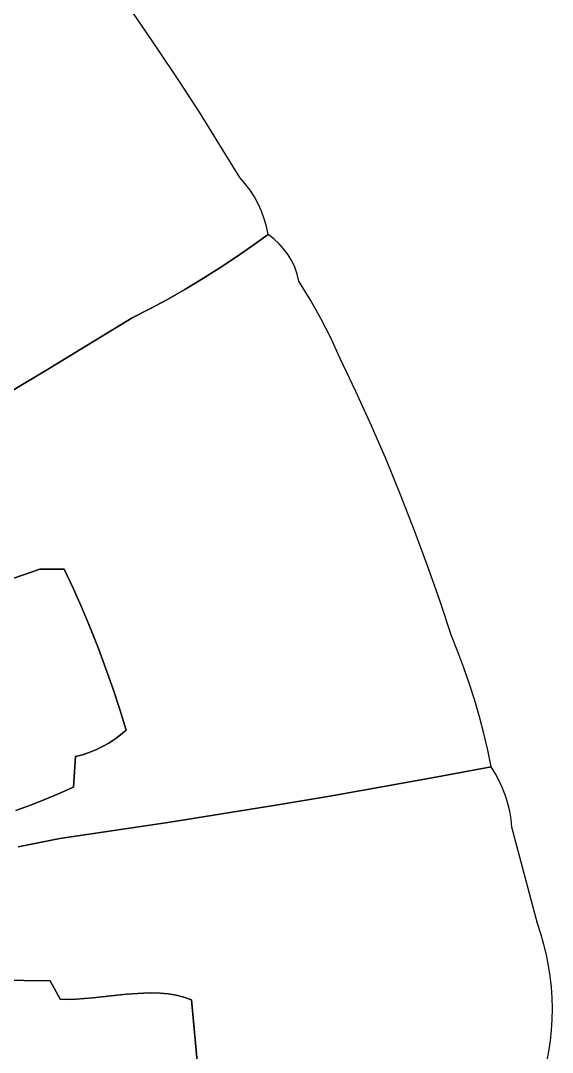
# Model space of a CAD drawing. Header units: inches. Extents: x 36.3 to 71.4, y 17.4 to 61.7.
# Drawn here: x 66.79 to 70.47, y 33.46 to 40.61 of the extents above; entities that cross this region are included whole.
import ezdxf

# ---------------------------------------------------------------- set-up
doc = ezdxf.new("R2010")
doc.units = ezdxf.units.IN
doc.layers.add('SURFACES_FOR_SKETCHUP', color=7, linetype='Continuous')

msp = doc.modelspace()

# ---------------------------------------------------------------- linework, layer by layer
at = {"layer": 'SURFACES_FOR_SKETCHUP'}
for points, invisible_edges in [([(66.8067, 41.6811), (66.7433, 41.7775), (65.4444, 39.3724)], 10), ([(65.6132, 39.3724), (66.8067, 41.6811), (65.4444, 39.3724)], 3), ([(66.8067, 41.6811), (65.6132, 39.3724), (66.9681, 41.4744)], 3), ([(66.9681, 41.4744), (65.6132, 39.3724), (67.127, 41.2658)], 3), ([(67.127, 41.2658), (65.6132, 39.3724), (67.2832, 41.0551)], 3), ([(67.2832, 41.0551), (65.6132, 39.3724), (67.4368, 40.8426)], 3), ([(67.4368, 40.8426), (65.6132, 39.3724), (67.5878, 40.6282)], 3), ([(67.5878, 40.6282), (65.6132, 39.3724), (67.736, 40.4119)], 3), ([(65.9832, 38.7856), (67.736, 40.4119), (65.6132, 39.3724)], 3), ([(67.736, 40.4119), (65.9832, 38.7856), (67.8816, 40.1937)], 3), ([(66.0234, 38.7408), (67.8816, 40.1937), (65.9832, 38.7856)], 3), ([(67.8816, 40.1937), (66.0234, 38.7408), (67.5571, 38.5488)], 11), ([(67.8816, 40.1937), (67.5571, 38.5488), (68.0244, 39.9737)], 3), ([(67.6803, 38.6119), (68.0244, 39.9737), (67.5571, 38.5488)], 3), ([(67.802, 38.6776), (68.0244, 39.9737), (67.6803, 38.6119)], 3), ([(67.802, 38.6776), (67.9222, 38.746), (68.0244, 39.9737)], 10), ([(68.3031, 39.5211), (68.0244, 39.9737), (67.9222, 38.746)], 10), ([(68.0409, 38.817), (68.3031, 39.5211), (67.9222, 38.746)], 3), ([(68.0409, 38.817), (68.1579, 38.8906), (68.3031, 39.5211)], 10), ([(68.1579, 38.8906), (68.2734, 38.9667), (68.3031, 39.5211)], 10), ([(68.3401, 39.4789), (68.3031, 39.5211), (68.2734, 38.9667)], 10), ([(68.3737, 39.4342), (68.3401, 39.4789), (68.2734, 38.9667)], 10), ([(68.4039, 39.3874), (68.3737, 39.4342), (68.2734, 38.9667)], 10), ([(68.4305, 39.3384), (68.4039, 39.3874), (68.2734, 38.9667)], 10), ([(68.2734, 38.9667), (68.3871, 39.0454), (68.4305, 39.3384)], 10), ([(68.4535, 39.2877), (68.4305, 39.3384), (68.3871, 39.0454)], 10), ([(68.4535, 39.2877), (68.3871, 39.0454), (68.4726, 39.2353)], 3), ([(68.4879, 39.1816), (68.4726, 39.2353), (68.3871, 39.0454)], 10), ([(68.4992, 39.1266), (68.4879, 39.1816), (68.3871, 39.0454)], 2), ([(68.5391, 39.0967), (68.4992, 39.1266), (68.3871, 39.0454)], 8), ([(68.5391, 39.0967), (68.3871, 39.0454), (68.5756, 39.0632)], 3), ([(68.2734, 38.9667), (68.6835, 38.8998), (68.3871, 39.0454)], 3), ([(68.6085, 39.0265), (68.5756, 39.0632), (68.3871, 39.0454)], 10), ([(68.6376, 38.9868), (68.6085, 39.0265), (68.3871, 39.0454)], 10), ([(68.6376, 38.9868), (68.3871, 39.0454), (68.6626, 38.9445)], 3), ([(68.6626, 38.9445), (68.3871, 39.0454), (68.6835, 38.8998)], 3), ([(68.2734, 38.9667), (68.1579, 38.8906), (68.7117, 38.8047)], 10), ([(68.6999, 38.8531), (68.6835, 38.8998), (68.2734, 38.9667)], 10), ([(68.7117, 38.8047), (68.6999, 38.8531), (68.2734, 38.9667)], 10), ([(68.1579, 38.8906), (68.0409, 38.817), (68.7908, 38.6762)], 10), ([(68.7908, 38.6762), (68.7117, 38.8047), (68.1579, 38.8906)], 10), ([(68.0409, 38.817), (67.9222, 38.746), (68.8646, 38.5447)], 10), ([(68.8646, 38.5447), (68.7908, 38.6762), (68.0409, 38.817)], 10), ([(66.0606, 38.6937), (67.5571, 38.5488), (66.0234, 38.7408)], 3), ([(67.9222, 38.746), (67.802, 38.6776), (68.933, 38.4102)], 10), ([(68.933, 38.4102), (68.8646, 38.5447), (67.9222, 38.746)], 10), ([(66.0947, 38.6445), (67.5571, 38.5488), (66.0606, 38.6937)], 3), ([(67.802, 38.6776), (67.6803, 38.6119), (68.9959, 38.2731)], 10), ([(68.9959, 38.2731), (68.933, 38.4102), (67.802, 38.6776)], 10), ([(66.1258, 38.5933), (67.5571, 38.5488), (66.0947, 38.6445)], 3), ([(67.6803, 38.6119), (67.5571, 38.5488), (69.1075, 38.0384)], 10), ([(69.1075, 38.0384), (68.9959, 38.2731), (67.6803, 38.6119)], 10), ([(67.5571, 38.5488), (66.1258, 38.5933), (66.9827, 38.1981)], 3), ([(66.1536, 38.5404), (66.9827, 38.1981), (66.1258, 38.5933)], 3), ([(66.1781, 38.4857), (66.9827, 38.1981), (66.1536, 38.5404)], 3), ([(66.9827, 38.1981), (67.0876, 36.8091), (67.5571, 38.5488)], 3), ([(67.5571, 38.5488), (67.0876, 36.8091), (69.1075, 38.0384)], 11), ([(66.1992, 38.4295), (66.9827, 38.1981), (66.1781, 38.4857)], 3), ([(66.2168, 38.372), (66.9827, 38.1981), (66.1992, 38.4295)], 3), ([(66.9827, 38.1981), (66.2168, 38.372), (66.4049, 37.8529)], 3), ([(66.4049, 37.8529), (67.0876, 36.8091), (66.9827, 38.1981)], 3), ([(69.2149, 37.8019), (69.1075, 38.0384), (67.0876, 36.8091)], 10), ([(66.9191, 36.8091), (66.4049, 37.8529), (66.231, 36.5722)], 3), ([(66.9191, 36.8091), (67.0876, 36.8091), (66.4049, 37.8529)], 10), ([(67.1507, 36.6733), (69.2149, 37.8019), (67.0876, 36.8091)], 3), ([(69.318, 37.5635), (69.2149, 37.8019), (67.1507, 36.6733)], 10), ([(67.1507, 36.6733), (67.2111, 36.5364), (69.318, 37.5635)], 10), ([(69.4169, 37.3233), (69.318, 37.5635), (67.2111, 36.5364)], 10), ([(67.2111, 36.5364), (67.2688, 36.3984), (69.4169, 37.3233)], 10), ([(69.5114, 37.0814), (69.4169, 37.3233), (67.2688, 36.3984)], 10), ([(67.2688, 36.3984), (67.3237, 36.2592), (69.5114, 37.0814)], 10), ([(67.3237, 36.2592), (67.3759, 36.119), (69.5114, 37.0814)], 10), ([(69.6016, 36.8378), (69.5114, 37.0814), (67.3759, 36.119)], 10), ([(66.231, 36.5722), (67.2111, 36.5364), (66.9191, 36.8091)], 3), ([(67.0876, 36.8091), (66.9191, 36.8091), (67.1507, 36.6733)], 2), ([(67.2111, 36.5364), (67.1507, 36.6733), (66.9191, 36.8091)], 10), ([(67.3759, 36.119), (67.4254, 35.9778), (69.6016, 36.8378)], 10), ([(67.4254, 35.9778), (68.5534, 35.174), (69.6016, 36.8378)], 11), ([(68.9266, 35.2371), (69.6016, 36.8378), (68.5534, 35.174)], 3), ([(69.6875, 36.5926), (69.6016, 36.8378), (68.9266, 35.2371)], 10), ([(67.1649, 35.5099), (66.231, 36.5722), (65.8801, 35.7477)], 11), ([(67.3237, 36.2592), (67.2688, 36.3984), (66.231, 36.5722)], 10), ([(66.231, 36.5722), (67.1649, 35.5099), (67.3237, 36.2592)], 11), ([(67.2111, 36.5364), (66.231, 36.5722), (67.2688, 36.3984)], 3), ([(69.6875, 36.5926), (68.9266, 35.2371), (69.7689, 36.3458)], 3), ([(69.2995, 35.3024), (69.7689, 36.3458), (68.9266, 35.2371)], 3), ([(69.7689, 36.3458), (69.2995, 35.3024), (69.8136, 36.2359)], 3), ([(67.3759, 36.119), (67.3237, 36.2592), (67.1649, 35.5099)], 10), ([(69.8136, 36.2359), (69.2995, 35.3024), (69.8554, 36.1249)], 3), ([(67.3759, 36.119), (67.1649, 35.5099), (67.4254, 35.9778)], 3), ([(69.8942, 36.0129), (69.8554, 36.1249), (69.2995, 35.3024)], 10), ([(67.2132, 35.5232), (67.4254, 35.9778), (67.1649, 35.5099)], 3), ([(67.2605, 35.5394), (67.4254, 35.9778), (67.2132, 35.5232)], 3), ([(67.2605, 35.5394), (67.3066, 35.5583), (67.4254, 35.9778)], 10), ([(67.4721, 35.8356), (67.4254, 35.9778), (67.3066, 35.5583)], 10), ([(67.4721, 35.8356), (68.5534, 35.174), (67.4254, 35.9778)], 3), ([(69.6721, 35.3699), (69.8942, 36.0129), (69.2995, 35.3024)], 3), ([(69.9302, 35.8999), (69.8942, 36.0129), (69.6721, 35.3699)], 10), ([(69.9302, 35.8999), (69.6721, 35.3699), (69.9631, 35.7861)], 3), ([(67.3515, 35.58), (67.4721, 35.8356), (67.3066, 35.5583)], 3), ([(67.3515, 35.58), (67.395, 35.6043), (67.4721, 35.8356)], 10), ([(67.437, 35.6312), (67.4721, 35.8356), (67.395, 35.6043)], 3), ([(67.437, 35.6312), (67.4774, 35.6606), (67.4721, 35.8356)], 10), ([(67.516, 35.6925), (68.5534, 35.174), (67.4721, 35.8356)], 3), ([(67.516, 35.6925), (67.4721, 35.8356), (67.4774, 35.6606)], 2), ([(65.8801, 35.7477), (65.9031, 35.6623), (67.1649, 35.5099)], 10), ([(69.9631, 35.7861), (69.6721, 35.3699), (69.9931, 35.6714)], 3), ([(67.4774, 35.6606), (67.8057, 35.0546), (67.516, 35.6925)], 3), ([(68.1797, 35.1132), (67.516, 35.6925), (67.8057, 35.0546)], 3), ([(68.5534, 35.174), (67.516, 35.6925), (68.1797, 35.1132)], 3), ([(70.0202, 35.5559), (69.9931, 35.6714), (69.6721, 35.3699)], 10), ([(65.9031, 35.6623), (65.9286, 35.5776), (67.1649, 35.5099)], 10), ([(67.3515, 35.58), (67.4313, 34.9982), (67.395, 35.6043)], 3), ([(67.395, 35.6043), (67.8057, 35.0546), (67.437, 35.6312)], 3), ([(67.8057, 35.0546), (67.395, 35.6043), (67.4313, 34.9982)], 3), ([(67.437, 35.6312), (67.8057, 35.0546), (67.4774, 35.6606)], 3), ([(66.7513, 35.1363), (67.1649, 35.5099), (65.9286, 35.5776)], 11), ([(67.3066, 35.5583), (67.2605, 35.5394), (67.1509, 35.2992)], 10), ([(67.1509, 35.2992), (67.4313, 34.9982), (67.3066, 35.5583)], 11), ([(67.2605, 35.5394), (67.2132, 35.5232), (67.1509, 35.2992)], 10), ([(67.2132, 35.5232), (67.1649, 35.5099), (67.1509, 35.2992)], 8), ([(67.3515, 35.58), (67.3066, 35.5583), (67.4313, 34.9982)], 10), ([(70.0442, 35.4397), (70.0202, 35.5559), (69.6721, 35.3699)], 2), ([(66.8528, 35.1729), (67.1649, 35.5099), (66.7513, 35.1363)], 3), ([(66.8528, 35.1729), (66.9532, 35.2122), (67.1649, 35.5099)], 10), ([(67.0526, 35.2544), (67.1649, 35.5099), (66.9532, 35.2122)], 3), ([(67.0526, 35.2544), (67.1509, 35.2992), (67.1649, 35.5099)], 8), ([(70.0736, 35.3919), (70.0442, 35.4397), (69.6721, 35.3699)], 8), ([(70.0736, 35.3919), (69.6721, 35.3699), (70.0998, 35.3426)], 3), ([(69.2995, 35.3024), (70.188, 35.0213), (69.6721, 35.3699)], 3), ([(70.1229, 35.2918), (69.6721, 35.3699), (70.1427, 35.2396)], 3), ([(70.1818, 35.077), (69.6721, 35.3699), (70.188, 35.0213)], 3), ([(70.1591, 35.1864), (69.6721, 35.3699), (70.1722, 35.1321)], 3), ([(70.0998, 35.3426), (69.6721, 35.3699), (70.1229, 35.2918)], 3), ([(70.1427, 35.2396), (69.6721, 35.3699), (70.1591, 35.1864)], 3), ([(70.1722, 35.1321), (69.6721, 35.3699), (70.1818, 35.077)], 3), ([(66.9532, 35.2122), (67.0566, 34.944), (67.0526, 35.2544)], 3), ([(67.0526, 35.2544), (67.0566, 34.944), (67.1509, 35.2992)], 3), ([(67.4313, 34.9982), (67.1509, 35.2992), (67.0566, 34.944)], 3), ([(68.9266, 35.2371), (67.969, 33.8245), (70.3636, 34.3536)], 11), ([(68.5534, 35.174), (67.969, 33.8245), (68.9266, 35.2371)], 3), ([(68.9266, 35.2371), (70.3636, 34.3536), (69.2995, 35.3024)], 3), ([(70.188, 35.0213), (69.2995, 35.3024), (70.3636, 34.3536)], 3), ([(66.7513, 35.1363), (66.7691, 34.8861), (66.8528, 35.1729)], 3), ([(67.0566, 34.944), (66.8528, 35.1729), (66.7691, 34.8861)], 3), ([(66.8528, 35.1729), (67.0566, 34.944), (66.9532, 35.2122)], 3), ([(68.1797, 35.1132), (67.969, 33.8245), (68.5534, 35.174)], 3), ([(67.8057, 35.0546), (67.9164, 33.8432), (68.1797, 35.1132)], 3), ([(67.969, 33.8245), (68.1797, 35.1132), (67.9164, 33.8432)], 3), ([(67.4313, 34.9982), (67.6938, 33.8733), (67.8057, 35.0546)], 3), ([(67.7509, 33.8714), (67.8057, 35.0546), (67.6938, 33.8733)], 3), ([(67.8071, 33.8661), (67.8057, 35.0546), (67.7509, 33.8714)], 3), ([(67.8623, 33.8569), (67.8057, 35.0546), (67.8071, 33.8661)], 3), ([(67.9164, 33.8432), (67.8057, 35.0546), (67.8623, 33.8569)], 3), ([(66.9893, 33.9568), (67.5192, 33.8644), (67.4313, 34.9982)], 11), ([(67.0566, 34.944), (66.9893, 33.9568), (67.4313, 34.9982)], 3), ([(67.6361, 33.8724), (67.4313, 34.9982), (67.5192, 33.8644)], 3), ([(67.6938, 33.8733), (67.4313, 34.9982), (67.6361, 33.8724)], 3), ([(66.9893, 33.9568), (66.7691, 34.8861), (66.4626, 33.9649)], 3), ([(66.7691, 34.8861), (66.9893, 33.9568), (67.0566, 34.944)], 3), ([(70.3877, 34.2818), (70.3636, 34.3536), (67.969, 33.8245)], 10), ([(70.4086, 34.2093), (70.3877, 34.2818), (67.969, 33.8245)], 10), ([(70.4263, 34.1361), (70.4086, 34.2093), (67.969, 33.8245)], 10), ([(70.4409, 34.0624), (70.4263, 34.1361), (67.969, 33.8245)], 10), ([(70.4523, 33.9883), (70.4409, 34.0624), (67.969, 33.8245)], 10), ([(66.4275, 32.5645), (67.0596, 33.83), (66.4626, 33.9649)], 3), ([(66.9893, 33.9568), (66.4626, 33.9649), (67.0596, 33.83)], 2), ([(67.1706, 33.8302), (66.9893, 33.9568), (67.1145, 33.8287)], 3), ([(67.0596, 33.83), (67.1145, 33.8287), (66.9893, 33.9568)], 2), ([(67.2851, 33.8389), (66.9893, 33.9568), (67.1706, 33.8302)], 3), ([(67.5192, 33.8644), (66.9893, 33.9568), (67.2851, 33.8389)], 3), ([(70.4606, 33.9139), (70.4523, 33.9883), (67.969, 33.8245)], 10), ([(70.4657, 33.8393), (70.4606, 33.9139), (67.969, 33.8245)], 10), ([(66.4275, 32.5645), (66.6382, 32.5218), (67.0596, 33.83)], 11), ([(67.1145, 33.8287), (67.0596, 33.83), (66.6382, 32.5218)], 10), ([(66.6382, 32.5218), (67.6214, 32.5601), (67.1145, 33.8287)], 11), ([(67.1706, 33.8302), (67.1145, 33.8287), (67.6214, 32.5601)], 10), ([(67.1706, 33.8302), (67.6214, 32.5601), (67.2851, 33.8389)], 3), ([(67.2851, 33.8389), (67.6214, 32.5601), (67.5192, 33.8644)], 3), ([(67.5192, 33.8644), (67.6214, 32.5601), (67.6361, 33.8724)], 3), ([(67.6938, 33.8733), (67.6214, 32.5601), (67.7509, 33.8714)], 3), ([(67.6361, 33.8724), (67.6214, 32.5601), (67.6938, 33.8733)], 3), ([(67.7509, 33.8714), (67.6214, 32.5601), (67.8071, 33.8661)], 3), ([(67.8071, 33.8661), (67.6214, 32.5601), (67.969, 33.8245)], 11), ([(68.0778, 32.6385), (67.969, 33.8245), (67.6214, 32.5601)], 10), ([(67.8623, 33.8569), (67.8071, 33.8661), (67.969, 33.8245)], 10), ([(67.969, 33.8245), (67.9164, 33.8432), (67.8623, 33.8569)], 8), ([(70.4676, 33.7645), (70.4657, 33.8393), (67.969, 33.8245)], 10), ([(70.4544, 33.5406), (67.969, 33.8245), (70.4437, 33.4664)], 3), ([(70.4437, 33.4664), (67.969, 33.8245), (70.4298, 33.3926)], 3), ([(70.4127, 33.3193), (70.4298, 33.3926), (67.969, 33.8245)], 10), ([(70.3691, 33.1745), (70.3925, 33.2465), (67.969, 33.8245)], 10), ([(70.462, 33.6151), (67.969, 33.8245), (70.4544, 33.5406)], 3), ([(70.3925, 33.2465), (70.4127, 33.3193), (67.969, 33.8245)], 10), ([(68.0778, 32.6385), (70.2307, 32.8227), (67.969, 33.8245)], 3), ([(70.462, 33.6151), (70.4664, 33.6898), (67.969, 33.8245)], 10), ([(70.4664, 33.6898), (70.4676, 33.7645), (67.969, 33.8245)], 10), ([(70.2811, 32.9382), (67.969, 33.8245), (70.2307, 32.8227)], 3), ([(70.3272, 33.0555), (67.969, 33.8245), (70.2811, 32.9382)], 3), ([(70.3691, 33.1745), (67.969, 33.8245), (70.3272, 33.0555)], 3)]:
    msp.add_3dface(points, dxfattribs=dict(at, invisible_edges=invisible_edges))

doc.saveas('drawing.dxf')
